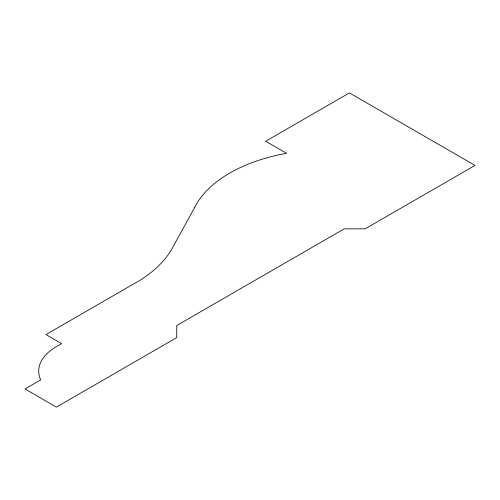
<?xml version="1.0" encoding="UTF-8"?>
<svg xmlns="http://www.w3.org/2000/svg" width="500" height="500" viewBox="0 0 500 500"><rect width="100%" height="100%" fill="white"/><g stroke="black" fill="none" stroke-linecap="round" stroke-linejoin="round"><path stroke-width="0.75" d="M194.725 207.394L173.656 245.619A148.863 85.944 0 0 1 140.119 280.212L45.931 334.588L61.625 343.65L56.644 346.531A59.494 34.35 0 0 0 40.7 379.9L25 388.963L56.394 407.094L176.744 337.606L176.744 325.525L344.188 228.85L365.119 228.85L475 165.413L349.419 92.906L265.7 141.244L286.625 153.331A137.537 79.406 0 0 0 194.725 207.394"/></g></svg>
